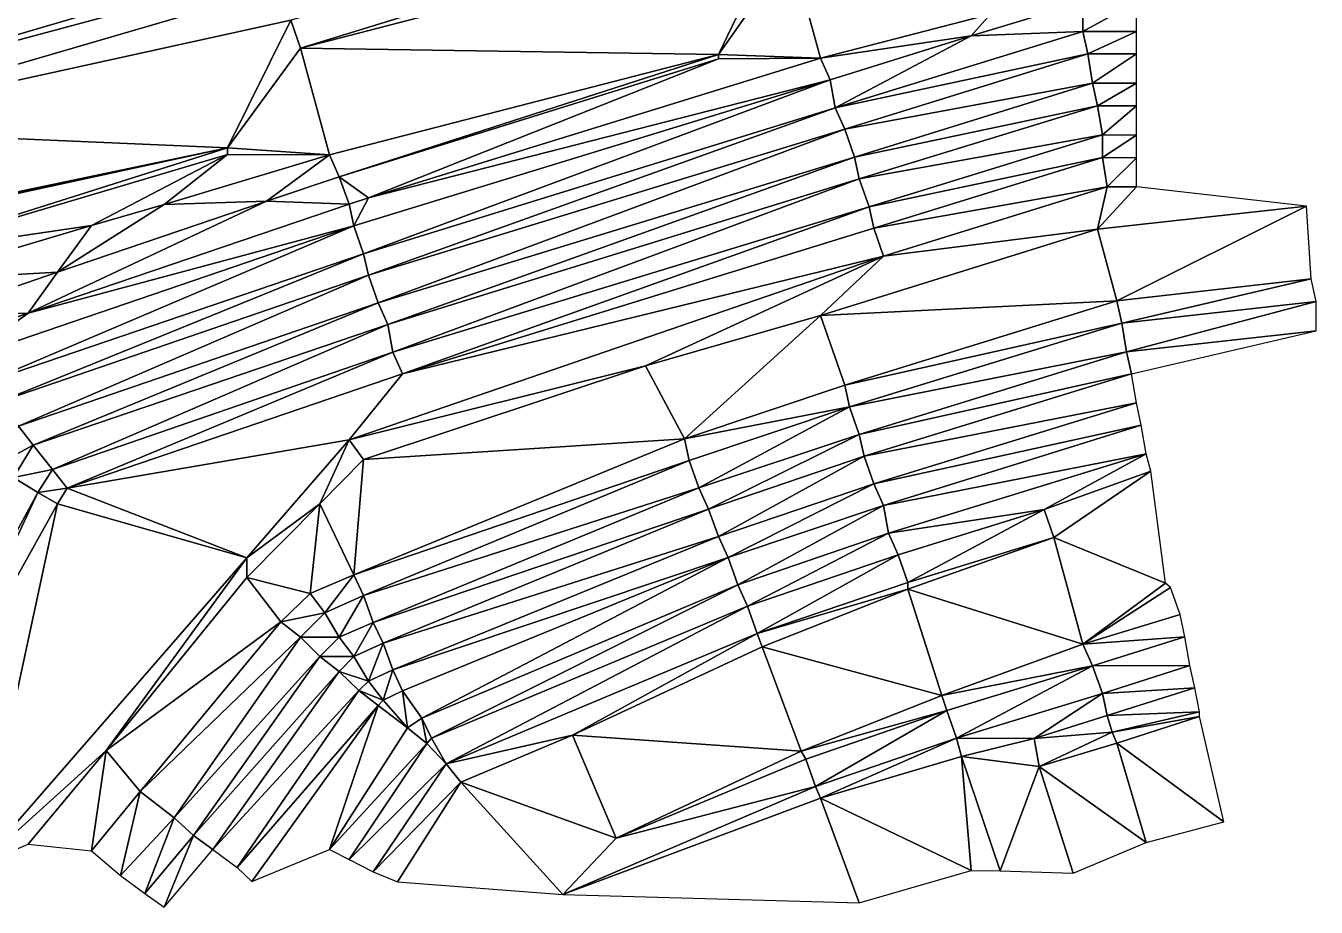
# Model space of a CAD drawing. Header units: inches. Extents: x -773 to -296, y 669 to 1001.
# Drawn here: x -561.5 to -296, y 688 to 869.3 of the extents above; entities that cross this region are included whole.
import ezdxf

# ---------------------------------------------------------------- set-up
doc = ezdxf.new("R2010")
doc.units = ezdxf.units.IN
doc.header["$MEASUREMENT"] = 0

msp = doc.modelspace()

# ---------------------------------------------------------------- linework, layer by layer
at = {"color": 72, "true_color": 0x52e210}
for points in [[(-353, 929.1875, 330), (-353, 933.875, 340), (-613, 861.75, 340), (-353, 929.1875, 330)], [(-353, 933.875, 340), (-528, 892.59375, 340), (-613, 861.75, 340), (-353, 933.875, 340)], [(-610, 853.84375, 330), (-353, 929.1875, 330), (-613, 861.75, 340), (-610, 853.84375, 330)], [(-610, 853.84375, 330), (-352, 923.09375, 330), (-353, 929.1875, 330), (-610, 853.84375, 330)], [(-609, 848.03125, 330), (-352, 923.09375, 330), (-610, 853.84375, 330), (-609, 848.03125, 330)], [(-609, 848.03125, 330), (-507, 870.46875, 320), (-352, 923.09375, 330), (-609, 848.03125, 330)], [(-354, 911.1875, 320), (-507, 870.46875, 320), (-505, 864.75, 320), (-354, 911.1875, 320)], [(-354, 911.1875, 320), (-505, 864.75, 320), (-406, 890.40625, 310), (-354, 911.1875, 320)], [(-528, 892.59375, 340), (-573, 879.90625, 340), (-613, 861.75, 340), (-528, 892.59375, 340)], [(-406, 890.40625, 310), (-505, 864.75, 320), (-419, 863.40625, 311.95203), (-406, 890.40625, 310)], [(-406, 890.40625, 310), (-419, 863.40625, 311.95203), (-404, 884.65625, 310), (-406, 890.40625, 310)], [(-404, 884.65625, 310), (-419, 863.40625, 311.95203), (-398, 862.6875, 310), (-404, 884.65625, 310)], [(-404, 884.65625, 310), (-398, 862.6875, 310), (-363, 871.71875, 306.36804), (-404, 884.65625, 310)], [(-344, 868.1875, 300), (-344, 874.1875, 300), (-367, 867.25, 300), (-344, 868.1875, 300)], [(-344, 874.1875, 300), (-363, 871.71875, 306.36804), (-367, 867.25, 300), (-344, 874.1875, 300)], [(-333, 868.1875, 300), (-333, 874.1875, 300), (-344, 868.1875, 300), (-333, 868.1875, 300)], [(-344, 868.1875, 300), (-333, 874.1875, 300), (-344, 874.1875, 300), (-344, 868.1875, 300)], [(-398, 862.6875, 310), (-367, 867.25, 300), (-363, 871.71875, 306.36804), (-398, 862.6875, 310)], [(-520, 844.25, 321.98096), (-507, 870.46875, 320), (-609, 848.03125, 330), (-520, 844.25, 321.98096)], [(-520, 844.25, 321.98096), (-505, 864.75, 320), (-507, 870.46875, 320), (-520, 844.25, 321.98096)], [(-367, 867.25, 300), (-395, 852.46875, 300), (-344, 868.1875, 300), (-367, 867.25, 300)], [(-343, 863.53125, 290), (-344, 868.1875, 300), (-395, 852.46875, 300), (-343, 863.53125, 290)], [(-343, 863.53125, 290), (-333, 868.1875, 300), (-344, 868.1875, 300), (-343, 863.53125, 290)], [(-333, 863.53125, 290), (-333, 868.1875, 300), (-343, 863.53125, 290), (-333, 863.53125, 290)], [(-396, 858.21875, 300), (-367, 867.25, 300), (-398, 862.6875, 310), (-396, 858.21875, 300)], [(-367, 867.25, 300), (-396, 858.21875, 300), (-395, 852.46875, 300), (-367, 867.25, 300)], [(-499, 842.75, 320), (-505, 864.75, 320), (-520, 844.25, 321.98096), (-499, 842.75, 320)], [(-419, 863.40625, 311.95203), (-505, 864.75, 320), (-499, 842.75, 320), (-419, 863.40625, 311.95203)], [(-499, 842.75, 320), (-497, 838.28125, 310), (-419, 863.40625, 311.95203), (-499, 842.75, 320)], [(-419, 862.53125, 310), (-419, 863.40625, 311.95203), (-497, 838.28125, 310), (-419, 862.53125, 310)], [(-398, 862.6875, 310), (-419, 863.40625, 311.95203), (-419, 862.53125, 310), (-398, 862.6875, 310)], [(-343, 863.53125, 290), (-395, 852.46875, 300), (-393, 848.03125, 290), (-343, 863.53125, 290)], [(-342, 857.53125, 290), (-343, 863.53125, 290), (-393, 848.03125, 290), (-342, 857.53125, 290)], [(-333, 863.53125, 290), (-343, 863.53125, 290), (-342, 857.53125, 290), (-333, 863.53125, 290)], [(-333, 863.53125, 290), (-342, 857.53125, 290), (-333, 857.53125, 290), (-333, 863.53125, 290)], [(-497, 838.28125, 310), (-491, 833.9375, 310), (-419, 862.53125, 310), (-497, 838.28125, 310)], [(-491, 833.9375, 310), (-398, 862.6875, 310), (-419, 862.53125, 310), (-491, 833.9375, 310)], [(-491, 833.9375, 310), (-396, 858.21875, 300), (-398, 862.6875, 310), (-491, 833.9375, 310)], [(-494, 828.15625, 300), (-492, 822.4375, 300), (-396, 858.21875, 300), (-494, 828.15625, 300)], [(-494, 828.15625, 300), (-396, 858.21875, 300), (-491, 833.9375, 310), (-494, 828.15625, 300)], [(-395, 852.46875, 300), (-396, 858.21875, 300), (-492, 822.4375, 300), (-395, 852.46875, 300)], [(-342, 857.53125, 290), (-393, 848.03125, 290), (-391, 842.28125, 290), (-342, 857.53125, 290)], [(-341, 852.875, 280), (-342, 857.53125, 290), (-391, 842.28125, 290), (-341, 852.875, 280)], [(-333, 857.53125, 290), (-342, 857.53125, 290), (-341, 852.875, 280), (-333, 857.53125, 290)], [(-341, 852.875, 280), (-333, 852.84375, 280), (-333, 857.53125, 290), (-341, 852.875, 280)], [(-492, 822.4375, 300), (-491, 818, 290), (-395, 852.46875, 300), (-492, 822.4375, 300)], [(-393, 848.03125, 290), (-395, 852.46875, 300), (-491, 818, 290), (-393, 848.03125, 290)], [(-341, 852.875, 280), (-391, 842.28125, 290), (-390, 837.84375, 280), (-341, 852.875, 280)], [(-340, 846.875, 280), (-341, 852.875, 280), (-390, 837.84375, 280), (-340, 846.875, 280)], [(-333, 852.84375, 280), (-341, 852.875, 280), (-340, 846.875, 280), (-333, 852.84375, 280)], [(-333, 852.84375, 280), (-340, 846.875, 280), (-333, 846.84375, 280), (-333, 852.84375, 280)], [(-520, 844.25, 321.98096), (-609, 848.03125, 330), (-598, 827.875, 330), (-520, 844.25, 321.98096)], [(-491, 818, 290), (-489, 812.3125, 290), (-393, 848.03125, 290), (-491, 818, 290)], [(-391, 842.28125, 290), (-393, 848.03125, 290), (-489, 812.3125, 290), (-391, 842.28125, 290)], [(-340, 846.875, 280), (-390, 837.84375, 280), (-388, 832.09375, 280), (-340, 846.875, 280)], [(-340, 842.21875, 270), (-340, 846.875, 280), (-388, 832.09375, 280), (-340, 842.21875, 270)], [(-340, 842.21875, 270), (-333, 846.84375, 280), (-340, 846.875, 280), (-340, 842.21875, 270)], [(-333, 842.1875, 270), (-333, 846.84375, 280), (-340, 842.21875, 270), (-333, 842.1875, 270)], [(-598, 827.8125, 330), (-599, 827.125, 330), (-520, 844.25, 321.98096), (-598, 827.8125, 330)], [(-599, 827.125, 330), (-598, 827.28125, 330.05103), (-520, 844.25, 321.98096), (-599, 827.125, 330)], [(-598, 827.8125, 330), (-520, 844.25, 321.98096), (-598, 827.875, 330), (-598, 827.8125, 330)], [(-598, 827.28125, 330.05103), (-590, 822.03125, 320), (-520, 844.25, 321.98096), (-598, 827.28125, 330.05103)], [(-520, 842.84375, 320), (-520, 844.25, 321.98096), (-590, 822.03125, 320), (-520, 842.84375, 320)], [(-520, 842.84375, 320), (-590, 822.03125, 320), (-548, 828.25, 320), (-520, 842.84375, 320)], [(-533, 832.5625, 320), (-520, 842.84375, 320), (-548, 828.25, 320), (-533, 832.5625, 320)], [(-499, 842.75, 320), (-520, 842.84375, 320), (-533, 832.5625, 320), (-499, 842.75, 320)], [(-499, 842.75, 320), (-533, 832.5625, 320), (-512, 833.25, 310), (-499, 842.75, 320)], [(-499, 842.75, 320), (-520, 844.25, 321.98096), (-520, 842.84375, 320), (-499, 842.75, 320)], [(-512, 833.25, 310), (-497, 838.28125, 310), (-499, 842.75, 320), (-512, 833.25, 310)], [(-489, 812.3125, 290), (-487, 807.875, 280), (-391, 842.28125, 290), (-489, 812.3125, 290)], [(-390, 837.84375, 280), (-391, 842.28125, 290), (-487, 807.875, 280), (-390, 837.84375, 280)], [(-340, 842.21875, 270), (-388, 832.09375, 280), (-387, 827.65625, 270), (-340, 842.21875, 270)], [(-339, 836.1875, 270), (-340, 842.21875, 270), (-387, 827.65625, 270), (-339, 836.1875, 270)], [(-339, 836.1875, 270), (-333, 842.1875, 270), (-340, 842.21875, 270), (-339, 836.1875, 270)], [(-333, 836.1875, 270), (-333, 842.1875, 270), (-339, 836.1875, 270), (-333, 836.1875, 270)], [(-497, 838.28125, 310), (-512, 833.25, 310), (-495, 832.59375, 310), (-497, 838.28125, 310)], [(-495, 832.59375, 310), (-491, 833.9375, 310), (-497, 838.28125, 310), (-495, 832.59375, 310)], [(-487, 807.875, 280), (-486, 802.15625, 280), (-390, 837.84375, 280), (-487, 807.875, 280)], [(-388, 832.09375, 280), (-390, 837.84375, 280), (-486, 802.15625, 280), (-388, 832.09375, 280)], [(-491, 833.9375, 310), (-495, 832.59375, 310), (-494, 828.15625, 300), (-491, 833.9375, 310)], [(-339, 836.1875, 270), (-387, 827.65625, 270), (-385, 821.90625, 270), (-339, 836.1875, 270)], [(-341, 827.5, 260), (-339, 836.1875, 270), (-385, 821.90625, 270), (-341, 827.5, 260)], [(-333, 836.1875, 270), (-339, 836.1875, 270), (-341, 827.5, 260), (-333, 836.1875, 270)], [(-333, 836.1875, 270), (-341, 827.5, 260), (-298, 832.25, 260), (-333, 836.1875, 270)], [(-512, 833.25, 310), (-555, 818.65625, 310), (-561, 810.21875, 310), (-512, 833.25, 310)], [(-495, 832.59375, 310), (-512, 833.25, 310), (-561, 810.21875, 310), (-495, 832.59375, 310)], [(-494, 828.15625, 300), (-495, 832.59375, 310), (-561, 810.21875, 310), (-494, 828.15625, 300)], [(-512, 833.25, 310), (-533, 832.5625, 320), (-555, 818.65625, 310), (-512, 833.25, 310)], [(-533, 832.5625, 320), (-548, 828.25, 320), (-555, 818.65625, 310), (-533, 832.5625, 320)], [(-486, 802.15625, 280), (-484, 797.71875, 270), (-388, 832.09375, 280), (-486, 802.15625, 280)], [(-387, 827.65625, 270), (-388, 832.09375, 280), (-484, 797.71875, 270), (-387, 827.65625, 270)], [(-298, 832.25, 260), (-341, 827.5, 260), (-337, 812.75, 260), (-298, 832.25, 260)], [(-298, 832.25, 260), (-337, 812.75, 260), (-297, 817.25, 260), (-298, 832.25, 260)], [(-548, 828.25, 320), (-590, 822.03125, 320), (-586, 816.90625, 320), (-548, 828.25, 320)], [(-548, 828.25, 320), (-586, 816.90625, 320), (-555, 818.65625, 310), (-548, 828.25, 320)], [(-494, 828.15625, 300), (-561, 810.21875, 310), (-574, 800.875, 300), (-494, 828.15625, 300)], [(-574, 800.875, 300), (-570, 795.84375, 300), (-494, 828.15625, 300), (-574, 800.875, 300)], [(-570, 795.84375, 300), (-492, 822.4375, 300), (-494, 828.15625, 300), (-570, 795.84375, 300)], [(-385, 821.90625, 270), (-387, 827.65625, 270), (-484, 797.71875, 270), (-385, 821.90625, 270)], [(-341, 827.5, 260), (-385, 821.90625, 270), (-398, 809.75, 260), (-341, 827.5, 260)], [(-398, 809.75, 260), (-337, 812.75, 260), (-341, 827.5, 260), (-398, 809.75, 260)], [(-570, 795.84375, 300), (-567, 791.96875, 290), (-492, 822.4375, 300), (-570, 795.84375, 300)], [(-492, 822.4375, 300), (-567, 791.96875, 290), (-491, 818, 290), (-492, 822.4375, 300)], [(-385, 821.90625, 270), (-484, 797.71875, 270), (-495, 784.15625, 270), (-385, 821.90625, 270)], [(-495, 784.15625, 270), (-434, 799.34375, 260), (-385, 821.90625, 270), (-495, 784.15625, 270)], [(-398, 809.75, 260), (-385, 821.90625, 270), (-434, 799.34375, 260), (-398, 809.75, 260)], [(-555, 818.65625, 310), (-586, 816.90625, 320), (-581, 809.75, 310), (-555, 818.65625, 310)], [(-555, 818.65625, 310), (-581, 809.75, 310), (-561, 810.21875, 310), (-555, 818.65625, 310)], [(-563, 786.96875, 290), (-491, 818, 290), (-567, 791.96875, 290), (-563, 786.96875, 290)], [(-563, 786.96875, 290), (-489, 812.3125, 290), (-491, 818, 290), (-563, 786.96875, 290)], [(-336, 808.15625, 250), (-297, 817.25, 260), (-337, 812.75, 260), (-336, 808.15625, 250)], [(-296, 812.59375, 250), (-297, 817.25, 260), (-336, 808.15625, 250), (-296, 812.59375, 250)], [(-398, 809.75, 260), (-393, 795.375, 260), (-337, 812.75, 260), (-398, 809.75, 260)], [(-336, 808.15625, 250), (-337, 812.75, 260), (-393, 795.375, 260), (-336, 808.15625, 250)], [(-296, 812.59375, 250), (-336, 808.15625, 250), (-335, 802.25, 250), (-296, 812.59375, 250)], [(-296, 812.59375, 250), (-335, 802.25, 250), (-296, 806.59375, 250), (-296, 812.59375, 250)], [(-561, 810.21875, 310), (-581, 809.75, 310), (-577, 804.75, 310), (-561, 810.21875, 310)], [(-574, 800.875, 300), (-561, 810.21875, 310), (-577, 804.75, 310), (-574, 800.875, 300)], [(-563, 786.96875, 290), (-560, 783.0625, 280), (-489, 812.3125, 290), (-563, 786.96875, 290)], [(-489, 812.3125, 290), (-560, 783.0625, 280), (-487, 807.875, 280), (-489, 812.3125, 290)], [(-560, 783.0625, 280), (-556, 778.0625, 280), (-487, 807.875, 280), (-560, 783.0625, 280)], [(-487, 807.875, 280), (-556, 778.0625, 280), (-486, 802.15625, 280), (-487, 807.875, 280)], [(-398, 809.75, 260), (-434, 799.34375, 260), (-426, 784.34375, 260), (-398, 809.75, 260)], [(-426, 784.34375, 260), (-393, 795.375, 260), (-398, 809.75, 260), (-426, 784.34375, 260)], [(-393, 795.375, 260), (-392, 790.90625, 250), (-336, 808.15625, 250), (-393, 795.375, 260)], [(-335, 802.25, 250), (-336, 808.15625, 250), (-392, 790.90625, 250), (-335, 802.25, 250)], [(-296, 806.59375, 250), (-335, 802.25, 250), (-334, 797.6875, 240), (-296, 806.59375, 250)], [(-556, 778.0625, 280), (-553, 774.1875, 270), (-486, 802.15625, 280), (-556, 778.0625, 280)], [(-486, 802.15625, 280), (-553, 774.1875, 270), (-484, 797.71875, 270), (-486, 802.15625, 280)], [(-335, 802.25, 250), (-392, 790.90625, 250), (-390, 785.21875, 250), (-335, 802.25, 250)], [(-334, 797.6875, 240), (-335, 802.25, 250), (-390, 785.21875, 250), (-334, 797.6875, 240)], [(-495, 784.15625, 270), (-492, 780.09375, 260), (-434, 799.34375, 260), (-495, 784.15625, 270)], [(-426, 784.34375, 260), (-434, 799.34375, 260), (-492, 780.09375, 260), (-426, 784.34375, 260)], [(-495, 784.15625, 270), (-484, 797.71875, 270), (-553, 774.1875, 270), (-495, 784.15625, 270)], [(-334, 797.6875, 240), (-390, 785.21875, 250), (-389, 780.78125, 240), (-334, 797.6875, 240)], [(-389, 780.78125, 240), (-333, 791.78125, 240), (-334, 797.6875, 240), (-389, 780.78125, 240)], [(-426, 784.34375, 260), (-392, 790.90625, 250), (-393, 795.375, 260), (-426, 784.34375, 260)], [(-389, 780.78125, 240), (-387, 775.0625, 240), (-333, 791.78125, 240), (-389, 780.78125, 240)], [(-333, 791.78125, 240), (-387, 775.0625, 240), (-332, 787.1875, 230), (-333, 791.78125, 240)], [(-425, 779.875, 250), (-392, 790.90625, 250), (-426, 784.34375, 260), (-425, 779.875, 250)], [(-392, 790.90625, 250), (-425, 779.875, 250), (-423, 774.25, 250), (-392, 790.90625, 250)], [(-390, 785.21875, 250), (-392, 790.90625, 250), (-423, 774.25, 250), (-390, 785.21875, 250)], [(-568, 778.75, 290), (-560, 783.0625, 280), (-563, 786.96875, 290), (-568, 778.75, 290)], [(-332, 787.1875, 230), (-387, 775.0625, 240), (-385, 770.625, 230), (-332, 787.1875, 230)], [(-385, 770.625, 230), (-331, 781.28125, 230), (-332, 787.1875, 230), (-385, 770.625, 230)], [(-495, 784.15625, 270), (-553, 774.1875, 270), (-516, 759.875, 270), (-495, 784.15625, 270)], [(-495, 784.15625, 270), (-516, 759.875, 270), (-501, 771, 260), (-495, 784.15625, 270)], [(-501, 771, 260), (-492, 780.09375, 260), (-495, 784.15625, 270), (-501, 771, 260)], [(-426, 784.34375, 260), (-492, 780.09375, 260), (-494, 756.375, 260), (-426, 784.34375, 260)], [(-426, 784.34375, 260), (-494, 756.375, 260), (-425, 779.875, 250), (-426, 784.34375, 260)], [(-421, 769.875, 240), (-390, 785.21875, 250), (-423, 774.25, 250), (-421, 769.875, 240)], [(-389, 780.78125, 240), (-390, 785.21875, 250), (-421, 769.875, 240), (-389, 780.78125, 240)], [(-564, 776.375, 280), (-560, 783.0625, 280), (-568, 778.75, 290), (-564, 776.375, 280)], [(-564, 776.375, 280), (-556, 778.0625, 280), (-560, 783.0625, 280), (-564, 776.375, 280)], [(-389, 780.78125, 240), (-421, 769.875, 240), (-419, 764.25, 240), (-389, 780.78125, 240)], [(-419, 764.25, 240), (-387, 775.0625, 240), (-389, 780.78125, 240), (-419, 764.25, 240)], [(-385, 770.625, 230), (-384, 764.90625, 230), (-331, 781.28125, 230), (-385, 770.625, 230)], [(-352, 769.78125, 220), (-331, 781.28125, 230), (-384, 764.90625, 230), (-352, 769.78125, 220)], [(-330, 777.71875, 222.23499), (-331, 781.28125, 230), (-352, 769.78125, 220), (-330, 777.71875, 222.23499)], [(-559, 773.3125, 280), (-556, 778.0625, 280), (-564, 776.375, 280), (-559, 773.3125, 280)], [(-559, 773.3125, 280), (-553, 774.1875, 270), (-556, 778.0625, 280), (-559, 773.3125, 280)], [(-494, 756.375, 260), (-492, 780.09375, 260), (-501, 771, 260), (-494, 756.375, 260)], [(-425, 779.875, 250), (-494, 756.375, 260), (-492, 752.09375, 250), (-425, 779.875, 250)], [(-423, 774.25, 250), (-425, 779.875, 250), (-492, 752.09375, 250), (-423, 774.25, 250)], [(-559, 773.3125, 280), (-564, 776.375, 280), (-591, 714.46875, 280), (-559, 773.3125, 280)], [(-352, 769.78125, 220), (-350, 764.03125, 220), (-330, 777.71875, 222.23499), (-352, 769.78125, 220)], [(-330, 777.71875, 222.23499), (-350, 764.03125, 220), (-327, 754.65625, 222.10199), (-330, 777.71875, 222.23499)], [(-587, 713.5, 270), (-559, 773.3125, 280), (-591, 714.46875, 280), (-587, 713.5, 270)], [(-555, 770.9375, 270), (-559, 773.3125, 280), (-587, 713.5, 270), (-555, 770.9375, 270)], [(-555, 770.9375, 270), (-553, 774.1875, 270), (-559, 773.3125, 280), (-555, 770.9375, 270)], [(-516, 759.875, 270), (-553, 774.1875, 270), (-555, 770.9375, 270), (-516, 759.875, 270)], [(-423, 774.25, 250), (-492, 752.09375, 250), (-490, 746.5625, 250), (-423, 774.25, 250)], [(-490, 746.5625, 250), (-421, 769.875, 240), (-423, 774.25, 250), (-490, 746.5625, 250)], [(-417, 759.90625, 230), (-387, 775.0625, 240), (-419, 764.25, 240), (-417, 759.90625, 230)], [(-385, 770.625, 230), (-387, 775.0625, 240), (-417, 759.90625, 230), (-385, 770.625, 230)], [(-571, 696.71875, 270), (-555, 770.9375, 270), (-587, 713.5, 270), (-571, 696.71875, 270)], [(-516, 759.875, 270), (-555, 770.9375, 270), (-571, 696.71875, 270), (-516, 759.875, 270)], [(-503, 752.5, 260), (-501, 771, 260), (-516, 755.78125, 260), (-503, 752.5, 260)], [(-501, 771, 260), (-516, 759.875, 270), (-516, 755.78125, 260), (-501, 771, 260)], [(-494, 756.375, 260), (-501, 771, 260), (-503, 752.5, 260), (-494, 756.375, 260)], [(-385, 770.625, 230), (-417, 759.90625, 230), (-415, 754.28125, 230), (-385, 770.625, 230)], [(-415, 754.28125, 230), (-384, 764.90625, 230), (-385, 770.625, 230), (-415, 754.28125, 230)], [(-488, 742.28125, 240), (-421, 769.875, 240), (-490, 746.5625, 250), (-488, 742.28125, 240)], [(-419, 764.25, 240), (-421, 769.875, 240), (-488, 742.28125, 240), (-419, 764.25, 240)], [(-352, 769.78125, 220), (-384, 764.90625, 230), (-382, 760.46875, 220), (-352, 769.78125, 220)], [(-382, 760.46875, 220), (-380, 754.78125, 220), (-352, 769.78125, 220), (-382, 760.46875, 220)], [(-380, 754.78125, 220), (-350, 764.03125, 220), (-352, 769.78125, 220), (-380, 754.78125, 220)], [(-384, 764.90625, 230), (-415, 754.28125, 230), (-413, 749.90625, 220), (-384, 764.90625, 230)], [(-382, 760.46875, 220), (-384, 764.90625, 230), (-413, 749.90625, 220), (-382, 760.46875, 220)], [(-419, 764.25, 240), (-488, 742.28125, 240), (-486, 736.78125, 240), (-419, 764.25, 240)], [(-417, 759.90625, 230), (-419, 764.25, 240), (-486, 736.78125, 240), (-417, 759.90625, 230)], [(-350, 764.03125, 220), (-380, 754.78125, 220), (-380, 753.40625, 216.90601), (-350, 764.03125, 220)], [(-350, 764.03125, 220), (-380, 753.40625, 216.90601), (-344, 742.0625, 220), (-350, 764.03125, 220)], [(-327, 754.65625, 222.10199), (-350, 764.03125, 220), (-344, 742.0625, 220), (-327, 754.65625, 222.10199)], [(-545, 720.1875, 260), (-516, 759.875, 270), (-571, 696.71875, 270), (-545, 720.1875, 260)], [(-516, 755.78125, 260), (-516, 759.875, 270), (-545, 720.1875, 260), (-516, 755.78125, 260)], [(-486, 736.78125, 240), (-484, 732.5, 230), (-417, 759.90625, 230), (-486, 736.78125, 240)], [(-484, 732.5, 230), (-480, 726.84375, 230), (-417, 759.90625, 230), (-484, 732.5, 230)], [(-415, 754.28125, 230), (-417, 759.90625, 230), (-480, 726.84375, 230), (-415, 754.28125, 230)], [(-382, 760.46875, 220), (-413, 749.90625, 220), (-411, 744.28125, 220), (-382, 760.46875, 220)], [(-411, 744.28125, 220), (-380, 754.78125, 220), (-382, 760.46875, 220), (-411, 744.28125, 220)], [(-509, 746.71875, 260), (-516, 755.78125, 260), (-545, 720.1875, 260), (-509, 746.71875, 260)], [(-503, 752.5, 260), (-516, 755.78125, 260), (-509, 746.71875, 260), (-503, 752.5, 260)], [(-500, 748.5625, 250), (-494, 756.375, 260), (-503, 752.5, 260), (-500, 748.5625, 250)], [(-492, 752.09375, 250), (-494, 756.375, 260), (-500, 748.5625, 250), (-492, 752.09375, 250)], [(-415, 754.28125, 230), (-480, 726.84375, 230), (-478, 722.78125, 220), (-415, 754.28125, 230)], [(-413, 749.90625, 220), (-415, 754.28125, 230), (-478, 722.78125, 220), (-413, 749.90625, 220)], [(-380, 753.40625, 216.90601), (-380, 754.78125, 220), (-411, 744.28125, 220), (-380, 753.40625, 216.90601)], [(-327, 754.65625, 222.10199), (-344, 742.0625, 220), (-326, 753.75, 220), (-327, 754.65625, 222.10199)], [(-500, 748.5625, 250), (-503, 752.5, 260), (-509, 746.71875, 260), (-500, 748.5625, 250)], [(-500, 748.5625, 250), (-497, 743.5, 250), (-492, 752.09375, 250), (-500, 748.5625, 250)], [(-490, 746.5625, 250), (-492, 752.09375, 250), (-497, 743.5, 250), (-490, 746.5625, 250)], [(-380, 753.40625, 216.90601), (-411, 744.28125, 220), (-410, 741.5625, 213.75), (-380, 753.40625, 216.90601)], [(-410, 741.5625, 213.75), (-373, 731.53125, 216.90601), (-380, 753.40625, 216.90601), (-410, 741.5625, 213.75)], [(-344, 742.0625, 220), (-380, 753.40625, 216.90601), (-373, 731.53125, 216.90601), (-344, 742.0625, 220)], [(-326, 753.75, 220), (-344, 742.0625, 220), (-324, 748.1875, 220), (-326, 753.75, 220)], [(-478, 722.78125, 220), (-475, 717.5, 220), (-413, 749.90625, 220), (-478, 722.78125, 220)], [(-411, 744.28125, 220), (-413, 749.90625, 220), (-475, 717.5, 220), (-411, 744.28125, 220)], [(-509, 746.71875, 260), (-545, 720.1875, 260), (-538, 711.75, 260), (-509, 746.71875, 260)], [(-505, 743.5, 250), (-509, 746.71875, 260), (-538, 711.75, 260), (-505, 743.5, 250)], [(-500, 748.5625, 250), (-509, 746.71875, 260), (-505, 743.5, 250), (-500, 748.5625, 250)], [(-505, 743.5, 250), (-497, 743.5, 250), (-500, 748.5625, 250), (-505, 743.5, 250)], [(-494, 739.5625, 240), (-490, 746.5625, 250), (-497, 743.5, 250), (-494, 739.5625, 240)], [(-488, 742.28125, 240), (-490, 746.5625, 250), (-494, 739.5625, 240), (-488, 742.28125, 240)], [(-324, 748.1875, 220), (-344, 742.0625, 220), (-323, 743.59375, 210), (-324, 748.1875, 220)], [(-505, 743.5, 250), (-538, 711.75, 260), (-531, 706.34375, 250), (-505, 743.5, 250)], [(-531, 706.34375, 250), (-501, 739.5625, 250), (-505, 743.5, 250), (-531, 706.34375, 250)], [(-501, 739.5625, 250), (-497, 743.5, 250), (-505, 743.5, 250), (-501, 739.5625, 250)], [(-494, 739.5625, 240), (-497, 743.5, 250), (-501, 739.5625, 250), (-494, 739.5625, 240)], [(-475, 717.5, 220), (-449, 723.375, 210), (-411, 744.28125, 220), (-475, 717.5, 220)], [(-410, 741.5625, 213.75), (-411, 744.28125, 220), (-449, 723.375, 210), (-410, 741.5625, 213.75)], [(-323, 743.59375, 210), (-344, 742.0625, 220), (-342, 737.625, 210), (-323, 743.59375, 210)], [(-342, 737.625, 210), (-322, 737.6875, 210), (-323, 743.59375, 210), (-342, 737.625, 210)], [(-494, 739.5625, 240), (-491, 734.5, 240), (-488, 742.28125, 240), (-494, 739.5625, 240)], [(-486, 736.78125, 240), (-488, 742.28125, 240), (-491, 734.5, 240), (-486, 736.78125, 240)], [(-449, 723.375, 210), (-402, 720.0625, 213.75), (-410, 741.5625, 213.75), (-449, 723.375, 210)], [(-402, 720.0625, 213.75), (-373, 731.53125, 216.90601), (-410, 741.5625, 213.75), (-402, 720.0625, 213.75)], [(-344, 742.0625, 220), (-373, 731.53125, 216.90601), (-342, 737.625, 210), (-344, 742.0625, 220)], [(-527, 702.6875, 250), (-501, 739.5625, 250), (-531, 706.34375, 250), (-527, 702.6875, 250)], [(-497, 736.5, 240), (-501, 739.5625, 250), (-527, 702.6875, 250), (-497, 736.5, 240)], [(-494, 739.5625, 240), (-501, 739.5625, 250), (-497, 736.5, 240), (-494, 739.5625, 240)], [(-497, 736.5, 240), (-491, 734.5, 240), (-494, 739.5625, 240), (-497, 736.5, 240)], [(-497, 736.5, 240), (-527, 702.6875, 250), (-523, 699.8125, 240), (-497, 736.5, 240)], [(-523, 699.8125, 240), (-493, 732.5625, 240), (-497, 736.5, 240), (-523, 699.8125, 240)], [(-493, 732.5625, 240), (-491, 734.5, 240), (-497, 736.5, 240), (-493, 732.5625, 240)], [(-491, 734.5, 240), (-488, 730.5625, 230), (-486, 736.78125, 240), (-491, 734.5, 240)], [(-486, 736.78125, 240), (-488, 730.5625, 230), (-484, 732.5, 230), (-486, 736.78125, 240)], [(-342, 737.625, 210), (-373, 731.53125, 216.90601), (-372, 728.46875, 210), (-342, 737.625, 210)], [(-372, 728.46875, 210), (-370, 722.75, 210), (-342, 737.625, 210), (-372, 728.46875, 210)], [(-342, 737.625, 210), (-370, 722.75, 210), (-340, 731.90625, 210), (-342, 737.625, 210)], [(-340, 731.90625, 210), (-322, 737.6875, 210), (-342, 737.625, 210), (-340, 731.90625, 210)], [(-321, 733.09375, 200), (-322, 737.6875, 210), (-340, 731.90625, 210), (-321, 733.09375, 200)], [(-491, 734.5, 240), (-493, 732.5625, 240), (-488, 730.5625, 230), (-491, 734.5, 240)], [(-339, 727.4375, 200), (-321, 733.09375, 200), (-340, 731.90625, 210), (-339, 727.4375, 200)], [(-320, 728.1875, 196.73901), (-321, 733.09375, 200), (-339, 727.4375, 200), (-320, 728.1875, 196.73901)], [(-518, 696.125, 240), (-493, 732.5625, 240), (-523, 699.8125, 240), (-518, 696.125, 240)], [(-518, 696.125, 240), (-489, 729.46875, 230), (-493, 732.5625, 240), (-518, 696.125, 240)], [(-488, 730.5625, 230), (-493, 732.5625, 240), (-489, 729.46875, 230), (-488, 730.5625, 230)], [(-483, 724.90625, 230), (-488, 730.5625, 230), (-489, 729.46875, 230), (-483, 724.90625, 230)], [(-484, 732.5, 230), (-488, 730.5625, 230), (-483, 724.90625, 230), (-484, 732.5, 230)], [(-483, 724.90625, 230), (-480, 726.84375, 230), (-484, 732.5, 230), (-483, 724.90625, 230)], [(-373, 731.53125, 216.90601), (-402, 720.0625, 213.75), (-372, 728.46875, 210), (-373, 731.53125, 216.90601)], [(-354, 722.65625, 200), (-340, 731.90625, 210), (-370, 722.75, 210), (-354, 722.65625, 200)], [(-339, 727.4375, 200), (-340, 731.90625, 210), (-354, 722.65625, 200), (-339, 727.4375, 200)], [(-515, 693.28125, 230), (-489, 729.46875, 230), (-518, 696.125, 240), (-515, 693.28125, 230)], [(-499, 699.84375, 230), (-489, 729.46875, 230), (-515, 693.28125, 230), (-499, 699.84375, 230)], [(-483, 724.90625, 230), (-489, 729.46875, 230), (-499, 699.84375, 230), (-483, 724.90625, 230)], [(-372, 728.46875, 210), (-402, 720.0625, 213.75), (-401, 718.40625, 210), (-372, 728.46875, 210)], [(-372, 728.46875, 210), (-401, 718.40625, 210), (-399, 712.8125, 210), (-372, 728.46875, 210)], [(-399, 712.8125, 210), (-370, 722.75, 210), (-372, 728.46875, 210), (-399, 712.8125, 210)], [(-339, 727.4375, 200), (-338, 723.96875, 198.38202), (-320, 728.1875, 196.73901), (-339, 727.4375, 200)], [(-320, 728.1875, 196.73901), (-338, 723.96875, 198.38202), (-320, 727.21875, 200), (-320, 728.1875, 196.73901)], [(-479, 721.625, 220), (-483, 724.90625, 230), (-499, 699.84375, 230), (-479, 721.625, 220)], [(-480, 726.84375, 230), (-483, 724.90625, 230), (-479, 721.625, 220), (-480, 726.84375, 230)], [(-478, 722.78125, 220), (-480, 726.84375, 230), (-479, 721.625, 220), (-478, 722.78125, 220)], [(-354, 722.65625, 200), (-338, 723.96875, 198.38202), (-339, 727.4375, 200), (-354, 722.65625, 200)], [(-320, 727.21875, 200), (-338, 723.96875, 198.38202), (-337, 721.71875, 200), (-320, 727.21875, 200)], [(-320, 727.21875, 200), (-337, 721.71875, 200), (-315, 705.5625, 196.73901), (-320, 727.21875, 200)], [(-479, 721.625, 220), (-475, 717.4375, 220), (-478, 722.78125, 220), (-479, 721.625, 220)], [(-478, 722.78125, 220), (-475, 717.4375, 220), (-475, 717.5, 220), (-478, 722.78125, 220)], [(-472, 713.71875, 210), (-449, 723.375, 210), (-475, 717.5, 220), (-472, 713.71875, 210)], [(-472, 713.71875, 210), (-440, 702.1875, 210), (-449, 723.375, 210), (-472, 713.71875, 210)], [(-440, 702.1875, 210), (-402, 720.0625, 213.75), (-449, 723.375, 210), (-440, 702.1875, 210)], [(-370, 722.75, 210), (-399, 712.8125, 210), (-398, 710.375, 204.42902), (-370, 722.75, 210)], [(-369, 718.96875, 201.453), (-370, 722.75, 210), (-398, 710.375, 204.42902), (-369, 718.96875, 201.453)], [(-354, 722.65625, 200), (-370, 722.75, 210), (-369, 718.96875, 201.453), (-354, 722.65625, 200)], [(-369, 718.96875, 201.453), (-353, 716.9375, 200), (-354, 722.65625, 200), (-369, 718.96875, 201.453)], [(-354, 722.65625, 200), (-353, 716.9375, 200), (-338, 723.96875, 198.38202), (-354, 722.65625, 200)], [(-353, 716.9375, 200), (-337, 721.71875, 200), (-338, 723.96875, 198.38202), (-353, 716.9375, 200)], [(-545, 720.1875, 260), (-571, 696.71875, 270), (-561, 700.96875, 260), (-545, 720.1875, 260)], [(-561, 700.96875, 260), (-548, 699.59375, 260), (-545, 720.1875, 260), (-561, 700.96875, 260)], [(-538, 711.75, 260), (-545, 720.1875, 260), (-548, 699.59375, 260), (-538, 711.75, 260)], [(-479, 721.625, 220), (-499, 699.84375, 230), (-495, 697.8125, 220), (-479, 721.625, 220)], [(-495, 697.8125, 220), (-475, 717.4375, 220), (-479, 721.625, 220), (-495, 697.8125, 220)], [(-440, 702.1875, 210), (-401, 718.40625, 210), (-402, 720.0625, 213.75), (-440, 702.1875, 210)], [(-353, 716.9375, 200), (-331, 701.3125, 198.38202), (-337, 721.71875, 200), (-353, 716.9375, 200)], [(-315, 705.5625, 196.73901), (-337, 721.71875, 200), (-331, 701.3125, 198.38202), (-315, 705.5625, 196.73901)], [(-490, 695.21875, 220), (-475, 717.4375, 220), (-495, 697.8125, 220), (-490, 695.21875, 220)], [(-472, 713.71875, 210), (-475, 717.4375, 220), (-490, 695.21875, 220), (-472, 713.71875, 210)], [(-475, 717.5, 220), (-475, 717.4375, 220), (-472, 713.71875, 210), (-475, 717.5, 220)], [(-399, 712.8125, 210), (-401, 718.40625, 210), (-440, 702.1875, 210), (-399, 712.8125, 210)], [(-369, 718.96875, 201.453), (-398, 710.375, 204.42902), (-367, 695.53125, 202.01404), (-369, 718.96875, 201.453)], [(-367, 695.53125, 202.01404), (-361, 695.4375, 201.453), (-369, 718.96875, 201.453), (-367, 695.53125, 202.01404)], [(-369, 718.96875, 201.453), (-361, 695.4375, 201.453), (-353, 716.9375, 200), (-369, 718.96875, 201.453)], [(-361, 695.4375, 201.453), (-346, 694.96875, 200), (-353, 716.9375, 200), (-361, 695.4375, 201.453)], [(-346, 694.96875, 200), (-331, 701.3125, 198.38202), (-353, 716.9375, 200), (-346, 694.96875, 200)], [(-538, 711.75, 260), (-548, 699.59375, 260), (-542, 694.46875, 250), (-538, 711.75, 260)], [(-531, 706.34375, 250), (-538, 711.75, 260), (-542, 694.46875, 250), (-531, 706.34375, 250)], [(-472, 713.71875, 210), (-490, 695.21875, 220), (-485, 693.21875, 210), (-472, 713.71875, 210)], [(-451, 690.59375, 210), (-472, 713.71875, 210), (-485, 693.21875, 210), (-451, 690.59375, 210)], [(-451, 690.59375, 210), (-440, 702.1875, 210), (-472, 713.71875, 210), (-451, 690.59375, 210)], [(-398, 710.375, 204.42902), (-399, 712.8125, 210), (-451, 690.59375, 210), (-398, 710.375, 204.42902)], [(-399, 712.8125, 210), (-440, 702.1875, 210), (-451, 690.59375, 210), (-399, 712.8125, 210)], [(-390, 688.875, 204.42902), (-398, 710.375, 204.42902), (-451, 690.59375, 210), (-390, 688.875, 204.42902)], [(-367, 695.53125, 202.01404), (-398, 710.375, 204.42902), (-390, 688.875, 204.42902), (-367, 695.53125, 202.01404)], [(-531, 706.34375, 250), (-542, 694.46875, 250), (-537, 690.8125, 250), (-531, 706.34375, 250)], [(-527, 702.6875, 250), (-531, 706.34375, 250), (-537, 690.8125, 250), (-527, 702.6875, 250)], [(-527, 702.6875, 250), (-537, 690.8125, 250), (-533, 687.96875, 240), (-527, 702.6875, 250)], [(-523, 699.8125, 240), (-527, 702.6875, 250), (-533, 687.96875, 240), (-523, 699.8125, 240)]]:
    msp.add_3dface(points, dxfattribs=at)

doc.saveas('drawing.dxf')
